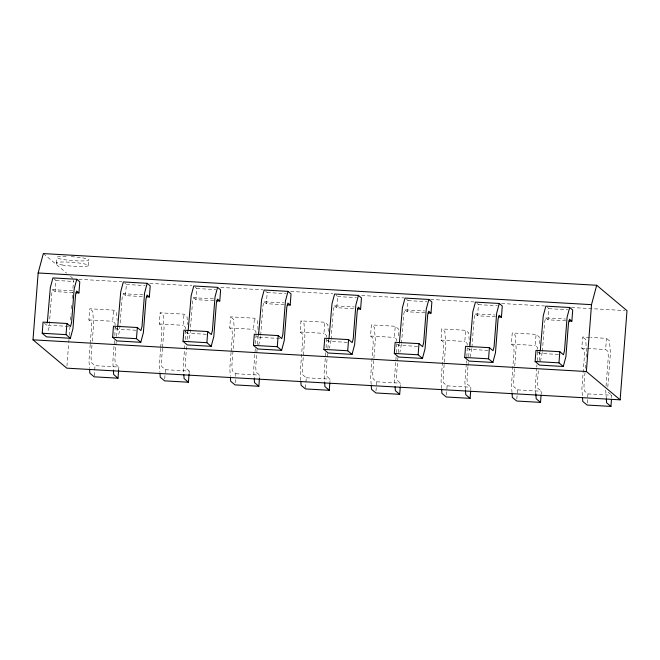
<?xml version="1.0" encoding="UTF-8"?>
<svg xmlns="http://www.w3.org/2000/svg" width="660" height="660" viewBox="0 0 660 660"><rect width="100%" height="100%" fill="white"/><g stroke="black" fill="none" stroke-linecap="round" stroke-linejoin="round"><path stroke-width="0.49" stroke-dasharray="3.3 2.47" d="M56.331 263.233L56.76 257.656M72.971 292.619L55.093 291.596L55.951 280.45L53.675 278.545M66.932 366.102L68.673 343.563M68.747 342.532L68.987 339.463M69.3 335.362L69.935 327.162M70.488 319.993L70.958 313.838M71.354 308.715L71.742 303.592M72.138 298.468L72.616 292.322M72.93 288.222L73.557 280.022M88.333 265.287L88.762 259.71M90.296 343.324L91.542 327.071L91.179 321.857L88.869 319.918L89.727 308.773L113.569 310.134L116.597 312.675L117.133 320.43M90.214 344.347L88.968 360.599L89.504 368.346M91.987 345.246L91.055 357.431L91.41 362.653L95.023 365.681L118.866 367.042L118.635 370.087M92.301 341.179L93.629 323.911L92.755 311.314L89.727 308.773M94.248 375.812L95.023 365.681M115.145 324.959L115.021 323.218L112.712 321.28L113.569 310.134M114.444 340.626L112.811 361.96L113.347 369.715M114.84 335.552L115.203 325.825M116.226 341.525L114.898 358.801L115.252 364.015L118.866 367.042M116.614 336.451L117.315 327.302M142.395 296.596L125.507 295.63L126.365 284.485L124.847 283.214M160.71 347.358L161.964 331.105L161.601 325.883L159.283 323.945L160.141 312.799L183.983 314.168L187.019 316.709L187.555 324.464M160.636 348.373L159.382 364.633L159.918 372.38M162.484 348.257L161.469 361.465L161.832 366.688L165.445 369.715L189.288 371.077L189.057 374.121M162.566 347.242L164.051 327.938L163.177 315.34L160.141 312.799M164.744 378.832L165.132 373.766M165.214 372.751L165.445 369.715M185.559 328.993L185.444 327.253L183.125 325.314L183.983 314.168M184.792 345.675L183.224 365.995L183.761 373.75M185.254 339.578L185.625 329.86M186.565 346.574L185.311 362.835L185.674 368.049L189.288 371.077M187.11 339.463L187.737 331.337M213.807 300.688L195.929 299.665L196.779 288.519L195.269 287.248M231.132 351.392L232.378 335.14L232.015 329.917L229.705 327.979L230.563 316.833L254.405 318.202L257.433 320.743L258.308 333.341M231.049 352.407L229.804 368.659L230.34 376.414M235.158 382.866L235.628 376.786M235.711 375.771L235.859 373.741L232.246 370.714L231.891 365.5L234.465 331.972L233.59 319.374L230.563 316.833M255.981 333.019L255.857 331.287L253.547 329.34L254.405 318.202M255.28 348.695L253.638 370.029L254.183 377.776M255.676 343.612L256.039 333.894M257.062 349.594L255.733 366.861L256.088 372.083L259.702 375.111L259.545 377.132M257.45 344.512L258.151 335.371M260.609 336.245L258.308 347.053M260.692 335.23L262.96 305.77L264.033 301.752L283.899 302.89M284.229 304.722L266.343 303.699L267.201 292.553L265.683 291.283M300.754 380.449L300.217 372.694L302.8 339.166L302.437 333.952L300.118 332.013L300.976 320.867L324.819 322.228L327.855 324.769L328.325 331.559M305.498 387.907L306.281 377.776L302.668 374.748L302.305 369.534L304.887 336.006L304.012 323.408L300.976 320.867M326.395 337.054L326.279 335.313L323.961 333.374L324.819 322.228M325.702 352.721L324.06 374.063L324.596 381.81M326.089 347.647L326.461 337.928M327.475 353.628L326.147 370.895L326.51 376.109L330.124 379.145L329.893 382.181M327.863 348.546L328.573 339.405M331.031 340.279L329.497 348.175M331.105 339.265L333.374 309.804L334.447 305.786L354.313 306.925M353.653 308.69L336.765 307.725L337.615 296.579L336.105 295.309M371.176 384.475L370.639 376.728L373.213 343.2L372.85 337.986L370.54 336.039L371.399 324.901L395.241 326.263L398.269 328.804L398.805 336.559M375.994 390.926L376.695 381.81L373.082 378.782L372.727 373.56L375.301 340.032L374.426 327.442L371.399 324.901M396.817 341.088L396.693 339.347L394.383 337.409L395.241 326.263M396.115 356.755L394.474 378.089L394.952 384.871M396.429 352.696L396.874 341.954M397.897 357.654L396.561 374.929L396.924 380.143L400.537 383.171L400.307 386.215M398.285 352.58L398.912 344.446M401.445 344.314L399.919 352.209M401.527 343.299L403.796 313.83L404.869 309.82L424.735 310.959M425.065 312.782L407.179 311.759L408.037 300.613L406.519 299.343M441.589 388.509L441.053 380.754L443.635 347.234L443.272 342.012L440.954 340.073L441.812 328.927L465.655 330.297L468.691 332.838L469.565 345.436M446.416 394.96L447.117 385.844L443.504 382.808L443.14 377.594L445.723 344.066L444.848 331.468L441.812 328.927M467.231 345.122L467.115 343.382L464.797 341.443L465.655 330.297M466.306 363.833L464.896 382.123L465.432 389.878M466.381 362.818L466.537 360.789M466.851 356.722L467.296 345.988M467.923 366.77L466.983 378.955L467.346 384.178L470.959 387.205L470.72 390.241M467.998 365.755L468.311 361.688M468.699 356.606L469.326 348.48M471.867 348.34L469.821 358.174M471.941 347.325L474.21 317.864L475.282 313.855L495.148 314.985M495.478 316.816L477.601 315.793L478.451 304.648L476.941 303.377M512.011 392.543L511.467 384.788L514.049 351.26L513.686 346.046L511.376 344.108L512.234 332.962L536.077 334.331L539.105 336.872L539.575 343.654M516.83 398.986L517.531 389.87L513.917 386.842L513.562 381.628L516.136 348.1L515.262 335.503L512.234 332.962M537.653 349.148L537.529 347.408L535.219 345.469L536.077 334.331M536.72 367.867L535.309 386.158L535.854 393.904M536.794 366.853L536.951 364.823M537.265 360.756L537.71 350.023M538.337 370.796L537.397 382.99L537.76 388.212L541.373 391.24L541.142 394.276M539.121 360.64L539.822 351.499M542.281 352.374L540.235 362.208M542.363 351.359L544.632 321.899L545.705 317.881L565.57 319.019M565.892 320.842L548.014 319.82L548.872 308.682L547.355 307.411M582.359 395.604L581.889 388.822L584.471 355.295L584.108 350.08L581.79 348.142L582.648 336.996L589.603 337.392M584.991 372.454L583.976 385.654L584.339 390.877L587.953 393.904L611.795 395.266L611.556 398.31M585.304 368.387L585.775 362.29M586.163 357.209L586.558 352.135L585.684 339.537L582.648 336.996M587.251 403.021L587.953 393.904M606.045 386.125L608.314 356.664L607.951 351.442L605.632 349.503L606.49 338.357L590.601 337.45M607.819 387.024L610.401 353.496L609.527 340.898L606.49 338.357M72.641 290.796L52.775 289.658L51.703 293.675L49.12 327.203L47.825 332.046M68.533 326.395L46.67 325.149L47.099 323.54M143.063 294.83L123.197 293.692L122.125 297.709L119.543 331.229L117.992 337.046M135.968 330.256L117.092 329.175L117.521 327.575M213.477 298.864L193.611 297.726L192.538 301.736L189.956 335.263L188.405 341.08M206.382 334.29L187.506 333.209L187.935 331.6M279.782 338.498L257.928 337.243L258.357 335.635M347.218 342.358L328.342 341.278L328.771 339.669M417.64 346.385L398.764 345.304L399.193 343.703M558.476 354.453L539.599 353.372L540.029 351.763M78.779 279.296L121.976 281.762M149.754 283.354L191.92 285.772M220.721 287.422L262.894 289.831M290.664 291.423L332.83 293.84M361.63 295.49L403.804 297.899M430.543 299.434L474.771 301.966M501.517 303.501L544.714 305.968M571.461 307.502L624.946 310.563M55.951 280.45L73.829 281.482M126.365 284.485L145.241 285.565M196.779 288.519L215.655 289.6M267.201 292.553L286.077 293.634M337.615 296.579L356.491 297.66M408.037 300.613L426.913 301.694M478.451 304.648L497.327 305.728M548.872 308.682L567.748 309.763M88.869 319.918L112.712 321.28M159.283 323.945L183.125 325.314M229.705 327.979L253.547 329.34M300.118 332.013L323.961 333.374M370.54 336.039L394.383 337.409M440.954 340.073L464.797 341.443M511.376 344.108L535.219 345.469M581.79 348.142L605.632 349.503M488.053 350.419L469.178 349.338L467.016 347.523M235.859 373.741L259.702 375.111M306.281 377.776L330.124 379.145M376.695 381.81L400.537 383.171M447.117 385.844L470.959 387.205M517.531 389.87L541.373 391.24M545.705 317.881L548.014 319.82M608.182 392.238L611.069 394.663M537.43 351.549L539.599 353.372M475.282 313.855L477.601 315.793M404.869 309.82L407.179 311.759M397.32 344.091L398.764 345.304M334.447 305.786L336.765 307.725M326.898 340.065L328.342 341.278M264.033 301.752L266.343 303.699M256.484 336.031L257.928 337.243M193.611 297.726L195.929 299.665M185.344 331.394L187.506 333.209M123.197 293.692L125.507 295.63M43.321 253.588L66.644 273.133M70.529 276.391L72.864 278.347M114.922 327.36L117.092 329.175M52.775 289.658L55.093 291.596M44.509 323.326L46.67 325.149M605.731 390.184L606.268 397.939M71.197 256.658A16.129 1.906 4.4 0 1 88.036 260.436A16.129 1.906 4.4 0 1 62.024 259.298A16.129 1.906 4.4 0 1 66.14 256.435M62.131 264.965A16.129 1.906 4.4 0 0 88.192 265.774A16.129 1.906 4.4 0 0 66.676 262.036A16.129 1.906 4.4 0 0 62.131 264.965"/><path stroke-width="0.99" d="M33 339.834L38.148 272.968L43.321 253.588L596.689 285.268L627 310.678L620.136 399.836L66.775 368.156L33 339.834L586.361 371.522L620.136 399.836M76.758 279.279L79.786 281.82L78.936 292.966L76.618 291.027L75.545 295.036L72.963 328.564L70.372 338.258L46.53 336.889L42.207 333.259L43.065 322.121L66.899 323.483L70.513 326.51L71.585 322.492L74.168 288.973L76.758 279.279L52.915 277.909L50.325 287.603L47.314 322.74M70.372 338.258L66.049 334.628L66.899 323.483M147.18 283.313L150.208 285.854L149.35 297L147.04 295.053L145.967 299.071L143.385 332.599L140.794 342.292L116.952 340.923L112.621 337.293L113.479 326.147L137.321 327.517L140.935 330.545L142.007 326.527L144.589 292.999L147.18 283.313L123.337 281.944L120.747 291.637L117.736 326.766M89.57 369.32L89.843 373.197L94.165 376.827L118.008 378.188L118.635 370.087M140.794 342.292L136.463 338.662L137.321 327.517M217.594 287.339L220.621 289.88L219.772 301.026L217.453 299.087L216.381 303.105L213.799 336.625L211.208 346.318L187.366 344.957L183.043 341.327L183.901 330.182L207.735 331.543L211.349 334.579L212.421 330.561L215.003 297.033L217.594 287.339L193.751 285.978L191.161 295.672L188.149 330.8M159.984 373.354L160.256 377.223L164.587 380.853L188.43 382.222L189.057 374.121M211.208 346.318L206.885 342.688L207.735 331.543M288.016 291.373L291.043 293.914L290.185 305.06L287.875 303.121L286.803 307.131L284.221 340.659L281.63 350.353L257.788 348.991L253.457 345.361L254.314 334.216L278.157 335.577L281.771 338.605L282.843 334.595L285.425 301.067L288.016 291.373L264.173 290.012L261.583 299.698L258.572 334.834M230.406 377.38L230.678 381.257L235.001 384.887L258.844 386.257L259.471 378.147M281.63 350.353L277.299 346.723L278.157 335.577M358.429 295.408L361.457 297.949L360.608 309.094L358.289 307.156L357.217 311.165L354.635 344.693L352.044 354.387L328.201 353.017L323.878 349.387L324.728 338.242L348.571 339.611L352.184 342.639L353.257 338.621L355.839 305.101L358.429 295.408L334.587 294.038L331.996 303.732L328.985 338.869M300.82 381.414L301.092 385.291L305.423 388.921L329.266 390.283L329.81 383.196M352.044 354.387L347.721 350.757L348.571 339.611M428.852 299.442L431.879 301.983L431.021 313.12L428.711 311.182L427.639 315.2L425.056 348.727L422.466 358.421L398.623 357.052L394.292 353.422L395.15 342.276L418.993 343.645L422.606 346.673L423.679 342.655L426.261 309.127L428.852 299.442L405.009 298.072L402.418 307.766L399.407 342.895M371.242 385.448L371.514 389.326L375.837 392.956L399.679 394.317L400.232 387.222M422.466 358.421L418.135 354.783L418.993 343.645M499.265 303.468L502.293 306.009L501.435 317.155L499.125 315.216L498.053 319.234L495.47 352.753L492.88 362.447L469.037 361.086L464.714 357.456L465.564 346.31L489.406 347.671L493.02 350.699L494.092 346.69L496.675 313.162L499.265 303.468L475.423 302.107L472.832 311.8L469.821 346.929M441.656 389.483L441.928 393.352L446.259 396.982L470.102 398.351L470.646 391.256M492.88 362.447L488.548 358.817L489.406 347.671M569.679 307.502L572.715 310.043L571.857 321.189L569.547 319.25L568.466 323.26L565.892 356.788L563.302 366.481L539.459 365.112L535.128 361.482L535.986 350.344L559.828 351.706L563.442 354.733L564.514 350.724L567.097 317.196L569.679 307.502L545.845 306.141L543.254 315.826L540.243 350.963M512.077 393.508L512.35 397.386L516.673 401.016L540.515 402.385L541.068 395.29M563.302 366.481L558.97 362.851L559.828 351.706M586.361 371.522L591.509 304.656L596.689 285.268M582.491 397.543L582.763 401.42L587.095 405.05L610.937 406.411L611.482 399.325M38.148 272.968L591.509 304.656M75.95 292.792L78.936 292.966M146.371 296.827L149.35 297M216.785 300.861L219.772 301.026M287.207 304.887L290.185 305.06M357.621 308.921L360.608 309.094M428.043 312.955L431.021 313.12M498.457 316.981L501.435 317.155M568.879 321.016L571.857 321.189M42.207 333.259L66.049 334.628M112.621 337.293L136.463 338.662M183.043 341.327L206.885 342.688M253.457 345.361L277.299 346.723M323.878 349.387L347.721 350.757M394.292 353.422L418.135 354.783M464.714 357.456L488.548 358.817M535.128 361.482L558.97 362.851M610.937 406.411L606.606 402.781L606.334 398.904M540.515 402.385L536.184 398.755L535.854 393.904M470.102 398.351L465.77 394.721L465.498 390.844M399.679 394.317L395.356 390.687L395.084 386.81M329.266 390.283L324.935 386.653L324.662 382.784M258.844 386.257L254.521 382.627L254.248 378.749M188.43 382.222L184.099 378.592L183.826 374.715M118.008 378.188L113.685 374.558L113.413 370.681"/></g></svg>
